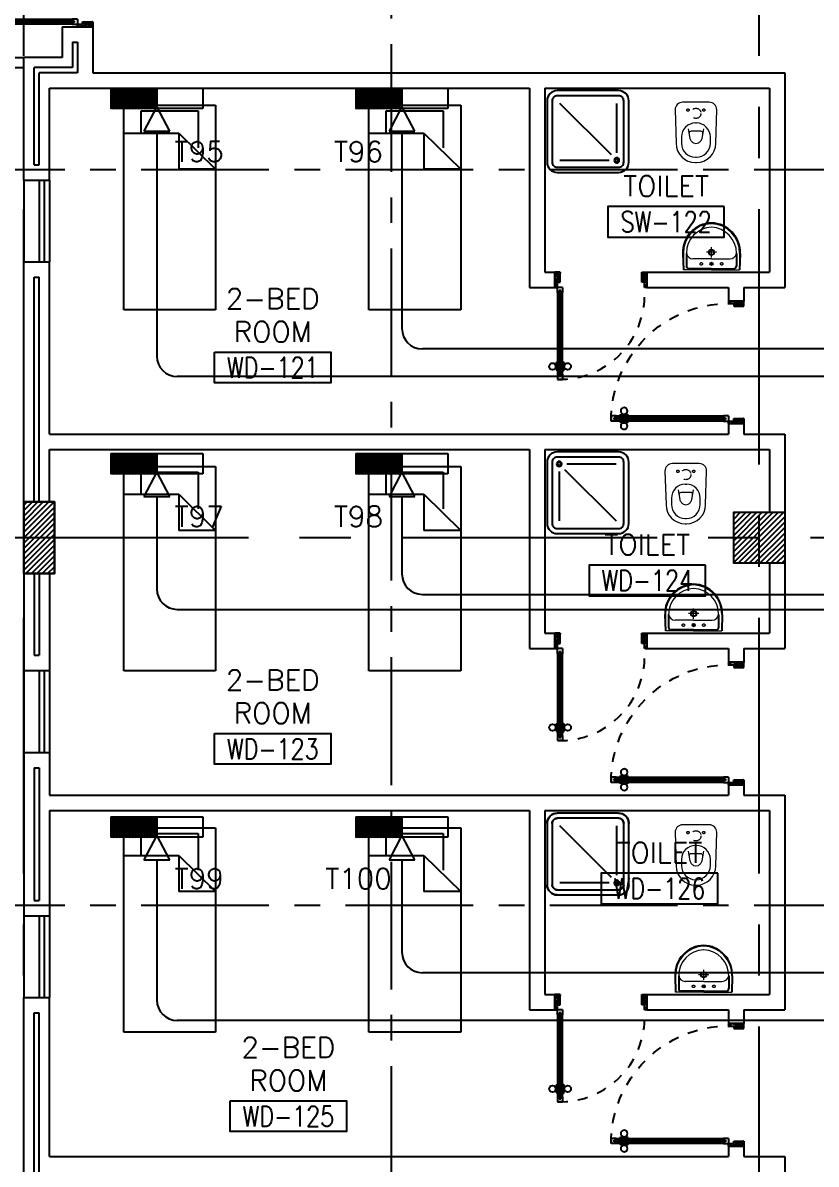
# Model space of a CAD drawing. Extents: x -0.3 to 92.6, y -1.1 to 78.4.
# Drawn here: x 49.71 to 57.48, y 44.04 to 55.21 of the extents above; entities that cross this region are included whole.
import ezdxf
from ezdxf.enums import TextEntityAlignment as Align

# ---------------------------------------------------------------- set-up
doc = ezdxf.new("R2010")
doc.units = 0
doc.header["$MEASUREMENT"] = 0
for name, pattern in [('CENTER', [2, 1.25, -0.25, 0.25, -0.25]), ('CENTERX2', [4, 2.5, -0.5, 0.5, -0.5]), ('DASHED', [0.75, 0.5, -0.25]), ('HIDDEN', [0.375, 0.25, -0.125]), ('HIDDEN2', [0.1875, 0.125, -0.0625])]:
    doc.linetypes.add(name, pattern=pattern)
doc.layers.get('0').update_dxf_attribs({"color": 11, "linetype": 'CONTINUOUS'})
for name, color, linetype in [('AXES', 11, 'CENTERX2'), ('AXES1', 11, 'CENTER'), ('COL', 11, 'CONTINUOUS'), ('DOOR', 11, 'CONTINUOUS'), ('E-TEL', 4, 'CONTINUOUS'), ('E-TEXT', 2, 'CONTINUOUS'), ('E-WIRE', 4, 'CONTINUOUS'), ('FIX', 11, 'CONTINUOUS'), ('FUR', 11, 'CONTINUOUS'), ('HAT', 11, 'CONTINUOUS'), ('INSUL', 11, 'CONTINUOUS'), ('RM-BOX', 11, 'CONTINUOUS'), ('RM-NAME', 11, 'CONTINUOUS'), ('RM-NO', 11, 'CONTINUOUS'), ('ROOF', 11, 'CONTINUOUS'), ('WALL', 11, 'CONTINUOUS'), ('WIN', 11, 'CONTINUOUS')]:
    doc.layers.add(name, color=color, linetype=linetype)
doc.styles.add('ROMANS', font='ROMANS.shx', dxfattribs={"width": 0.6})
doc.styles.get("Standard").update_dxf_attribs({"font": 'TXT.shx'})

# ---------------------------------------------------------------- blocks, each defined once
blk = doc.blocks.new('SHR1')
at = {"layer": 'FIX'}
for p, q in [((-196, 196), (-700, 700)), ((-143, 218), (-143, 700)), ((-218, 143), (-700, 143))]:
    blk.add_line(p, q, dxfattribs=at)
for points in [[(-825, 125), (-825, 725, -0.414214), (-725, 825), (-125, 825, -0.414214), (-25, 725), (-25, 125, -0.414214), (-125, 25), (-725, 25, -0.414214)], [(-775, 125), (-775, 725, -0.414214), (-725, 775), (-125, 775, -0.414214), (-75, 725), (-75, 125, -0.414214), (-125, 75), (-725, 75, -0.414214)]]:
    blk.add_lwpolyline(points, format="xyb", close=True, dxfattribs=at)
for radius in [25, 15]:
    blk.add_circle((-143, 143), radius, dxfattribs=at)
blk = doc.blocks.new('WC1')
at = {"layer": 'FIX', "lineweight": 20}
for p, q in [((-210, 204), (-538, 194)), ((-475, 141), (-538, 141)), ((-137, 0), (-137, 131)), ((-727, 5), (-727, -5)), ((-674, 5), (-674, -5)), ((-534, 24), (-540, 0)), ((-540, 0), (-534, -24)), ((-395, 76), (-490, 60)), ((-339, 5), (-339, -5)), ((-137, -131), (-137, 0)), ((-490, -60), (-395, -76)), ((-538, -141), (-475, -141)), ((-538, -194), (-210, -204)), ((-213, -204), (-210, -204))]:
    blk.add_line(p, q, dxfattribs=at)
at = {"layer": 'FIX', "linetype": 'Continuous', "lineweight": 20}
blk.add_line((-420, -47), (-420, 45), dxfattribs=at)
at = {"layer": 'FIX', "linetype": 'HIDDEN2', "lineweight": 20, "ltscale": 0.3}
blk.add_circle((-245, 0), 49.8, dxfattribs=at)
at = {"layer": 'FIX', "linetype": 'HIDDEN', "lineweight": 20, "ltscale": 0.05}
for centre in [(-213, 78), (-213, -77)]:
    blk.add_circle(centre, 11.6, dxfattribs=at)
at = {"layer": 'FIX', "lineweight": 20}
for centre, radius, start, end in [((-538, 5), 189, 90, 180), ((-538, 5), 136, 90, 180), ((-475, 5), 136, 360, 90), ((-210, 131), 73, 360, 90), ((-473, -7), 68.2, 128.9242, 152.8468), ((-464, -18), 82, 108.496, 128.9242), ((-538, -5), 189, 180, 270), ((-538, -5), 136, 180, 270), ((-473, 7), 68.2, 207.1532, 231.0758), ((-464, 18), 82, 231.0758, 251.504), ((-475, -5), 136, 270, 0), ((-210, -131), 73, 270, 0)]:
    blk.add_arc(centre, radius, start, end, dxfattribs=at)
at = {"layer": 'FIX', "linetype": 'Continuous', "lineweight": 20}
for centre, start, end in [((-443, 46), 357.6662, 91.6121), ((-442, -46), 268.3879, 2.3338)]:
    blk.add_arc(centre, 22.3, start, end, dxfattribs=at)
blk = doc.blocks.new('LAV1')
at = {"layer": 'FIX', "linetype": 'DASHED', "lineweight": 20, "ltscale": 0.05}
for p, q in [((0, 170), (0, 270)), ((0, 170), (0, 270)), ((50, 220), (-50, 220))]:
    blk.add_line(p, q, dxfattribs=at)
at = {"layer": 'FIX', "linetype": 'ByBlock', "ltscale": 0.3}
for p, q in [((-280, 210), (-275, 50)), ((-245, 210), (-245, 85)), ((245, 210), (245, 85)), ((280, 210), (275, 50)), ((0, 60), (-220, 60)), ((0, 60), (220, 60))]:
    blk.add_line(p, q, dxfattribs=at)
at = {"layer": 'FIX', "linetype": 'Continuous', "lineweight": 20}
for p, q in [((-275, 210), (-275, 50)), ((0, 155), (-181, 155)), ((0, 155), (181, 155)), ((275, 210), (275, 50)), ((0, 50), (-275, 50)), ((0, 50), (-252, 50)), ((0, 50), (275, 50)), ((0, 50), (252, 50))]:
    blk.add_line(p, q, dxfattribs=at)
at = {"layer": 'FIX', "lineweight": 20}
for p, q in [((0, 92), (0, 123)), ((16, 107), (-15, 107))]:
    blk.add_line(p, q, dxfattribs=at)
for centre, radius in [((0, 220), 29.5), ((0, 220), 22.5), ((0, 107), 15.5)]:
    blk.add_circle(centre, radius, dxfattribs=at)
at = {"layer": 'FIX', "linetype": 'HIDDEN', "lineweight": 20, "ltscale": 0.05}
for centre in [(-100, 107), (100, 107)]:
    blk.add_circle(centre, 12.4, dxfattribs=at)
at = {"layer": 'FIX', "linetype": 'ByBlock', "ltscale": 0.3}
for centre, radius, start, end in [((7, 220), 287, 91.3776, 182.0064), ((-7, 220), 287, 357.9936, 88.6224), ((-220, 85), 24.9, 179.7021, 269.9486), ((220, 85), 24.9, 270.0514, 0.2979)]:
    blk.add_arc(centre, radius, start, end, dxfattribs=at)
at = {"layer": 'FIX', "linetype": 'Continuous', "lineweight": 20}
for centre, radius, start, end in [((8, 217), 283, 91.6988, 181.351), ((8, 212), 253, 91.7328, 180.4884), ((-8, 217), 283, 358.649, 88.3012), ((-8, 212), 253, 359.5116, 88.2672), ((-179, 222), 66.9, 190.2006, 268.0786), ((179, 222), 66.9, 271.9214, 349.7994)]:
    blk.add_arc(centre, radius, start, end, dxfattribs=at)
blk = doc.blocks.new('AH20A')
at = {"layer": 'FUR'}
for p, q in [((0, 0.5), (0, -0.5)), ((1, 0.5), (0, 0.5)), ((0.1358, 0.5), (0.1358, -0.0987)), ((1, -0.5), (1, 0.5)), ((0.1358, 0.3112), (0.0277, 0.3112)), ((0.0277, 0.3112), (0.0277, -0.3087)), ((0.1358, -0.0987), (0.3125, -0.5)), ((0.1358, -0.0987), (0.3125, -0.0987)), ((0.3125, -0.5), (0.3125, -0.0987)), ((0.0277, -0.3087), (0.2076, -0.3087)), ((0, -0.5), (1, -0.5))]:
    blk.add_line(p, q, dxfattribs=at)
blk = doc.blocks.new('C11')
at = {"layer": 'HAT'}
h = blk.add_hatch(dxfattribs=at)
h.set_pattern_fill('ANSI31', color=256, scale=300, style=0)
h.set_pattern_definition([(45, (-248556.182, -75061.005), (-26.5165043, 26.5165043), [])])
h.paths.add_polyline_path([(300, 700), (0, 700), (0, 350), (300, 350)])
h.paths.add_polyline_path([(300, 350), (0, 350), (0, 0), (300, 0)])
at = {"layer": 'COL'}
blk.add_lwpolyline([(300, 700), (300, 0), (0, 0), (0, 700)], close=True, dxfattribs=at)
blk = doc.blocks.new('RM1')
at = {"layer": 'RM-BOX'}
blk.add_lwpolyline([(570, -200), (-570, -200), (-570, -500), (570, -500)], close=True, dxfattribs=at)
at = {"layer": 'RM-NAME', "style": 'ROMANS'}
for tag, p in [('ROOMNAME1', (0, 324)), ('ROOMNAME2', (0, 0))]:
    blk.add_attdef(tag, text='', height=200, dxfattribs=at).set_placement(p, align=Align.MIDDLE)
at = {"layer": 'RM-NO', "style": 'ROMANS', "width": 0.8}
blk.add_attdef('ROOMNO', text='', height=200, dxfattribs=at).set_placement((0, -350), align=Align.MIDDLE)
blk = doc.blocks.new('DOOR90')
at = {"layer": 'DOOR', "linetype": 'ByBlock'}
for p, q in [((0, 0), (-150, 0)), ((-200, -25), (-1000, -25)), ((-200, -42), (-1000, -42)), ((-200, -58), (-1000, -58)), ((-1000, -75), (-200, -75))]:
    blk.add_line(p, q, dxfattribs=at)
at = {"layer": 'DOOR', "color": 0, "linetype": 'ByBlock'}
for p, q in [((-150, 0), (-150, -25)), ((-150, 0), (0, 0)), ((0, -50), (0, 0)), ((-1050, -25), (-1050, -75)), ((-1050, -75), (-1050, -25)), ((-1000, -25), (-1050, -25)), ((-1000, -75), (-1050, -75)), ((-1020, -42), (-1020, -58)), ((-1000, -42), (-1020, -42)), ((-1000, -58), (-1020, -58)), ((-1000, -25), (-1000, -42)), ((-1000, -58), (-1000, -75)), ((-968, -25), (-968, -18)), ((-878, -18), (-968, -18)), ((-968, -75), (-968, -82)), ((-878, -82), (-968, -82)), ((-955, -18), (-955, -9)), ((-955, -9), (-890, -9)), ((-955, -18), (-890, -18)), ((-955, -82), (-955, -91)), ((-955, -82), (-890, -82)), ((-955, -91), (-890, -91)), ((-890, -18), (-890, -9)), ((-890, -82), (-890, -91)), ((-878, -25), (-878, -18)), ((-878, -75), (-878, -82)), ((-200, -42), (-200, -25)), ((-200, -25), (-150, -25)), ((-180, -42), (-200, -42)), ((-200, -75), (-200, -58)), ((-200, -58), (-180, -58)), ((-150, -75), (-200, -75)), ((-180, -58), (-180, -42)), ((-150, -75), (-150, -25)), ((-150, -25), (-100, -25)), ((-100, -25), (-100, -50)), ((-100, -50), (0, -50)), ((-150, -900), (-150, -875)), ((-150, -875), (-100, -875)), ((-100, -850), (0, -850)), ((-100, -875), (-100, -850)), ((0, -850), (0, -900)), ((0, -900), (-150, -900)), ((-150, -900), (0, -900))]:
    blk.add_line(p, q, dxfattribs=at)
at = {"layer": 'DOOR', "color": 9, "linetype": 'ByBlock'}
for p, q in [((0, -50), (-114, 0)), ((0, -50), (-40, 0)), ((0, -50), (-100, -37)), ((0, -850), (-114, -900)), ((0, -850), (-100, -863)), ((0, -850), (-40, -900))]:
    blk.add_line(p, q, dxfattribs=at)
at = {"layer": 'DOOR', "color": 0, "linetype": 'ByBlock'}
for centre in [(-923, 24), (-923, -124)]:
    blk.add_circle(centre, 32.4, dxfattribs=at)
at = {"layer": 'DOOR', "color": 9, "linetype": 'ByBlock'}
for centre, radius, start, end in [((0, -50), 74.4, 137.7764, 180), ((0, -50), 54.4, 113.2074, 180), ((0, -50), 154, 161.1053, 166.2858), ((0, -50), 134, 158.1598, 169.28), ((0, -50), 114, 154.0838, 167.3774), ((0, -50), 94.4, 148.0182, 180), ((0, -50), 34.4, 90, 180), ((0, -50), 14.4, 90, 180), ((0, -850), 154, 193.7142, 198.8947), ((0, -850), 134, 190.72, 201.8402), ((0, -850), 94.4, 180, 211.9818), ((0, -850), 74.4, 180, 222.2236), ((0, -850), 54.4, 180, 246.7926), ((0, -850), 34.4, 180, 270), ((0, -850), 14.4, 180, 270)]:
    blk.add_arc(centre, radius, start, end, dxfattribs=at)
at = {"layer": 'DOOR', "linetype": 'HIDDEN', "ltscale": 0.5}
blk.add_arc((-222, -50), 828, 178.2701, 275.003, dxfattribs=at)
blk = doc.blocks.new('DOOR100')
at = {"layer": 'DOOR', "color": 0, "linetype": 'ByBlock'}
for p, q in [((-76, 1251), (-76, 1301)), ((-76, 1301), (-26, 1301)), ((-26, 1301), (-76, 1301)), ((-59, 1251), (-76, 1251)), ((-59, 1251), (-59, 1271)), ((-43, 1271), (-59, 1271)), ((-43, 1251), (-43, 1271)), ((-26, 1251), (-43, 1251)), ((-26, 1251), (-26, 1301)), ((-92, 1206), (-92, 1141)), ((-83, 1206), (-92, 1206)), ((-83, 1141), (-92, 1141)), ((-83, 1129), (-83, 1219)), ((-76, 1219), (-83, 1219)), ((-83, 1206), (-83, 1141)), ((-76, 1129), (-83, 1129)), ((-26, 1219), (-19, 1219)), ((-26, 1129), (-19, 1129)), ((-19, 1129), (-19, 1219)), ((-19, 1206), (-19, 1141)), ((-19, 1206), (-10, 1206)), ((-19, 1141), (-10, 1141)), ((-10, 1206), (-10, 1141)), ((-1201, 0), (-1201, 150)), ((-1201, 150), (-1176, 150)), ((-1201, 150), (-1201, 0)), ((-1176, 150), (-1176, 100)), ((-76, 200), (-59, 200)), ((-76, 150), (-76, 200)), ((-76, 150), (-26, 150)), ((-59, 200), (-59, 180)), ((-59, 180), (-43, 180)), ((-43, 200), (-26, 200)), ((-43, 180), (-43, 200)), ((-26, 200), (-26, 150)), ((-1, 150), (-26, 150)), ((-26, 150), (-26, 100)), ((-1, 150), (-1, 0)), ((-1151, 0), (-1201, 0)), ((-1176, 100), (-1151, 100)), ((-1151, 100), (-1151, 0)), ((-51, 100), (-51, 0)), ((-26, 100), (-51, 100)), ((-51, 0), (-1, 0))]:
    blk.add_line(p, q, dxfattribs=at)
at = {"layer": 'DOOR', "linetype": 'ByBlock'}
for p, q in [((-76, 1251), (-76, 200)), ((-59, 200), (-59, 1251)), ((-43, 200), (-43, 1251)), ((-26, 200), (-26, 1251))]:
    blk.add_line(p, q, dxfattribs=at)
at = {"layer": 'DOOR', "color": 9, "linetype": 'ByBlock'}
for p, q in [((-1151, 0), (-1201, 114)), ((-51, 0), (-1, 114)), ((-1151, 0), (-1201, 40)), ((-1151, 0), (-1164, 100)), ((-51, 0), (-38, 100)), ((-51, 0), (-1, 40))]:
    blk.add_line(p, q, dxfattribs=at)
at = {"layer": 'DOOR', "color": 0, "linetype": 'ByBlock'}
for centre in [(-125, 1174), (22, 1174)]:
    blk.add_circle(centre, 32.4, dxfattribs=at)
at = {"layer": 'DOOR', "linetype": 'HIDDEN', "ltscale": 0.5}
blk.add_arc((-27, 152), 1149, 89.961, 180.0931, dxfattribs=at)
at = {"layer": 'DOOR', "color": 9, "linetype": 'ByBlock'}
for centre, radius, start, end in [((-1151, 0), 154, 103.7142, 108.8947), ((-1151, 0), 134, 100.72, 111.8402), ((-51, 0), 134, 68.1598, 79.28), ((-51, 0), 154, 71.1053, 76.2858), ((-1151, 0), 94.4, 90, 121.9818), ((-1151, 0), 74.4, 90, 132.2236), ((-1151, 0), 54.4, 90, 156.7926), ((-1151, 0), 34.4, 90, 180), ((-1151, 0), 14.4, 90, 180), ((-51, 0), 94.4, 58.0182, 90), ((-51, 0), 74.4, 47.7764, 90), ((-51, 0), 54.4, 23.2074, 90), ((-51, 0), 34.4, 0, 90), ((-51, 0), 14.4, 0, 90), ((-51, 0), 114, 64.0838, 77.3774)]:
    blk.add_arc(centre, radius, start, end, dxfattribs=at)
blk = doc.blocks.new('A$C1DFA4FE8')
at = {"layer": 'DOOR', "color": 0, "linetype": 'ByBlock'}
for p, q in [((0, 1631), (0, 1581)), ((0, 1581), (0, 1631)), ((50, 1631), (0, 1631)), ((50, 1581), (0, 1581)), ((30, 1614), (30, 1598)), ((50, 1614), (30, 1614)), ((50, 1598), (30, 1598)), ((50, 1631), (50, 1614)), ((50, 1598), (50, 1581)), ((750, 1614), (750, 1631)), ((750, 1631), (800, 1631)), ((770, 1614), (750, 1614)), ((750, 1581), (750, 1598)), ((750, 1598), (770, 1598)), ((800, 1581), (750, 1581)), ((770, 1598), (770, 1614)), ((950, 1656), (800, 1656)), ((800, 1656), (800, 1631)), ((800, 1581), (800, 1631)), ((800, 1631), (850, 1631)), ((850, 1631), (850, 1606)), ((850, 1606), (950, 1606)), ((950, 1606), (950, 1656)), ((0, 81), (0, 131)), ((0, 131), (0, 81)), ((50, 131), (0, 131)), ((30, 98), (30, 114)), ((50, 114), (30, 114)), ((50, 114), (50, 131)), ((83, 131), (83, 138)), ((173, 138), (83, 138)), ((95, 138), (95, 147)), ((95, 147), (160, 147)), ((95, 138), (160, 138)), ((160, 138), (160, 147)), ((173, 131), (173, 138)), ((750, 131), (750, 114)), ((800, 131), (750, 131)), ((750, 114), (770, 114)), ((770, 114), (770, 98)), ((800, 131), (800, 81)), ((50, 81), (0, 81)), ((50, 98), (30, 98)), ((50, 81), (50, 98)), ((83, 81), (83, 74)), ((173, 74), (83, 74)), ((95, 74), (95, 65)), ((95, 74), (160, 74)), ((95, 65), (160, 65)), ((160, 74), (160, 65)), ((173, 81), (173, 74)), ((750, 98), (750, 81)), ((770, 98), (750, 98)), ((750, 81), (800, 81)), ((800, 56), (800, 81)), ((800, 81), (850, 81)), ((950, 56), (800, 56)), ((850, 106), (950, 106)), ((850, 81), (850, 106)), ((950, 106), (950, 56))]:
    blk.add_line(p, q, dxfattribs=at)
at = {"layer": 'DOOR', "linetype": 'ByBlock'}
for p, q in [((750, 1631), (50, 1631)), ((750, 1614), (50, 1614)), ((750, 1598), (50, 1598)), ((50, 1581), (750, 1581)), ((50, 131), (750, 131)), ((750, 114), (50, 114)), ((750, 98), (50, 98)), ((750, 81), (50, 81))]:
    blk.add_line(p, q, dxfattribs=at)
at = {"layer": 'DOOR', "color": 9, "linetype": 'ByBlock'}
for p, q in [((950, 1606), (837, 1656)), ((950, 1606), (850, 1619)), ((950, 1606), (910, 1656)), ((950, 106), (837, 56)), ((950, 106), (850, 93)), ((950, 106), (910, 56))]:
    blk.add_line(p, q, dxfattribs=at)
at = {"layer": 'DOOR', "color": 0, "linetype": 'ByBlock'}
for centre in [(128, 179), (128, 32)]:
    blk.add_circle(centre, 32.4, dxfattribs=at)
at = {"layer": 'DOOR', "linetype": 'HIDDEN', "ltscale": 0.5}
for centre, start, end in [((752, 1606), 178.0938, 273.7249), ((752, 106), 86.2751, 181.9062)]:
    blk.add_arc(centre, 752, start, end, dxfattribs=at)
at = {"layer": 'DOOR', "color": 9, "linetype": 'ByBlock'}
for centre, radius, start, end in [((950, 1606), 154, 161.1053, 166.2858), ((950, 1606), 134, 158.1598, 169.28), ((950, 1606), 114, 154.0838, 167.3774), ((950, 1606), 94.4, 148.0182, 180), ((950, 1606), 74.4, 137.7764, 180), ((950, 1606), 54.4, 113.2074, 180), ((950, 1606), 34.4, 90, 180), ((950, 1606), 14.4, 90, 180), ((950, 106), 154, 193.7142, 198.8947), ((950, 106), 134, 190.72, 201.8402), ((950, 106), 114, 192.6226, 205.9162), ((950, 106), 94.4, 180, 211.9818), ((950, 106), 74.4, 180, 222.2236), ((950, 106), 54.4, 180, 246.7926), ((950, 106), 34.4, 180, 270), ((950, 106), 14.4, 180, 270)]:
    blk.add_arc(centre, radius, start, end, dxfattribs=at)
blk = doc.blocks.new('*X98')
at = {"color": 0}
for p, q in [((227929, 162698), (228420, 163190)), ((227929, 162751), (228367, 163190)), ((227929, 162804), (228314, 163190)), ((227929, 162857), (228261, 163190)), ((227929, 162910), (228208, 163190)), ((227929, 162963), (228155, 163190)), ((227929, 163016), (228102, 163190)), ((227929, 163069), (228049, 163190)), ((227929, 163122), (227996, 163190)), ((227929, 163175), (227943, 163190)), ((227973, 162690), (228429, 163145)), ((228026, 162690), (228429, 163092)), ((228079, 162690), (228429, 163039)), ((228132, 162690), (228429, 162986)), ((228185, 162690), (228429, 162933)), ((228239, 162690), (228429, 162880)), ((228292, 162690), (228429, 162827)), ((228345, 162690), (228429, 162774)), ((228398, 162690), (228429, 162721))]:
    blk.add_line(p, q, dxfattribs=at)
blk = doc.blocks.new('COL50')
at = {"layer": 'COL'}
blk.add_lwpolyline([(-250, 250), (-250, -250), (250, -250), (250, 250)], close=True, dxfattribs=at)

msp = doc.modelspace()

# ---------------------------------------------------------------- linework, layer by layer
at = {"layer": 'AXES'}
for p, q in [((56.9217, -1.1143), (56.9217, 77.6984)), ((49.7217, -1.1143), (49.7217, 77.3484)), ((91.9217, 50.17), (23.8817, 50.17))]:
    msp.add_line(p, q, dxfattribs=at)
at = {"layer": 'AXES1'}
for p, q in [((53.3217, 5.75), (53.3217, 64.57)), ((82.1217, 53.77), (23.8817, 53.77)), ((82.1217, 46.57), (23.8817, 46.57))]:
    msp.add_line(p, q, dxfattribs=at)
at = {"layer": 'E-TEL', "color": 4}
for p, q in [((50.5725, 54.57), (51.4725, 54.57)), ((50.5725, 54.57), (50.5725, 54.3706)), ((50.5725, 54.566), (50.9914, 54.3706)), ((50.5725, 54.5522), (50.9619, 54.3706)), ((50.5725, 54.5384), (50.9323, 54.3706)), ((50.5725, 54.5246), (50.9027, 54.3706)), ((50.5725, 54.5108), (50.8731, 54.3706)), ((50.5935, 54.57), (51.021, 54.3706)), ((50.6231, 54.57), (51.0236, 54.3832)), ((50.6526, 54.57), (51.0236, 54.397)), ((50.6822, 54.57), (51.0236, 54.4108)), ((50.7118, 54.57), (51.0236, 54.4246)), ((50.7414, 54.57), (51.0236, 54.4384)), ((50.771, 54.57), (51.0236, 54.4522)), ((50.8005, 54.57), (51.0236, 54.466)), ((50.8301, 54.57), (51.0236, 54.4798)), ((50.8597, 54.57), (51.0236, 54.4936)), ((50.8893, 54.57), (51.0236, 54.5074)), ((50.9188, 54.57), (51.0236, 54.5212)), ((50.9484, 54.57), (51.0236, 54.5349)), ((50.978, 54.57), (51.0236, 54.5487)), ((51.0076, 54.57), (51.0236, 54.5625)), ((51.0236, 54.57), (51.0236, 54.3706)), ((51.4725, 54.57), (51.4725, 54.3706)), ((52.9725, 54.57), (53.8725, 54.57)), ((52.9725, 54.57), (52.9725, 54.3706)), ((52.9725, 54.566), (53.3914, 54.3706)), ((52.9725, 54.5522), (53.3619, 54.3706)), ((52.9725, 54.5384), (53.3323, 54.3706)), ((52.9725, 54.5246), (53.3027, 54.3706)), ((52.9725, 54.5108), (53.2731, 54.3706)), ((52.9935, 54.57), (53.421, 54.3706)), ((53.0231, 54.57), (53.4236, 54.3832)), ((53.0526, 54.57), (53.4236, 54.397)), ((53.0822, 54.57), (53.4236, 54.4108)), ((53.1118, 54.57), (53.4236, 54.4246)), ((53.1414, 54.57), (53.4236, 54.4384)), ((53.171, 54.57), (53.4236, 54.4522)), ((53.2005, 54.57), (53.4236, 54.466)), ((53.2301, 54.57), (53.4236, 54.4798)), ((53.2597, 54.57), (53.4236, 54.4936)), ((53.2893, 54.57), (53.4236, 54.5074)), ((53.3188, 54.57), (53.4236, 54.5212)), ((53.3484, 54.57), (53.4236, 54.5349)), ((53.378, 54.57), (53.4236, 54.5487)), ((53.4076, 54.57), (53.4236, 54.5625)), ((53.4236, 54.57), (53.4236, 54.3706)), ((53.8725, 54.57), (53.8725, 54.3706)), ((50.5725, 54.4971), (50.8435, 54.3706)), ((50.5725, 54.4833), (50.814, 54.3706)), ((50.5725, 54.4695), (50.7844, 54.3706)), ((50.5725, 54.4557), (50.7548, 54.3706)), ((50.5725, 54.4419), (50.7252, 54.3706)), ((50.5725, 54.4281), (50.6957, 54.3706)), ((50.5725, 54.4143), (50.6661, 54.3706)), ((50.5725, 54.4005), (50.6365, 54.3706)), ((52.9725, 54.4971), (53.2435, 54.3706)), ((52.9725, 54.4833), (53.214, 54.3706)), ((52.9725, 54.4695), (53.1844, 54.3706)), ((52.9725, 54.4557), (53.1548, 54.3706)), ((52.9725, 54.4419), (53.1252, 54.3706)), ((52.9725, 54.4281), (53.0957, 54.3706)), ((52.9725, 54.4143), (53.0661, 54.3706)), ((52.9725, 54.4005), (53.0365, 54.3706)), ((50.5725, 54.3867), (50.6069, 54.3706)), ((50.5725, 54.3729), (50.5773, 54.3706)), ((51.4725, 54.3706), (50.5725, 54.3706)), ((51.0236, 54.3906), (50.8973, 54.1485)), ((51.1499, 54.1485), (51.0236, 54.3906)), ((52.9725, 54.3867), (53.0069, 54.3706)), ((52.9725, 54.3729), (52.9773, 54.3706)), ((53.8725, 54.3706), (52.9725, 54.3706)), ((53.4236, 54.3906), (53.2973, 54.1485)), ((53.5499, 54.1485), (53.4236, 54.3906)), ((50.8973, 54.1485), (51.1499, 54.1485)), ((53.2973, 54.1485), (53.5499, 54.1485)), ((50.5725, 50.995), (51.4725, 50.995)), ((50.5725, 50.995), (50.5725, 50.7956)), ((50.5725, 50.991), (50.9914, 50.7956)), ((50.5725, 50.9772), (50.9619, 50.7956)), ((50.5725, 50.9634), (50.9323, 50.7956)), ((50.5725, 50.9496), (50.9027, 50.7956)), ((50.5725, 50.9358), (50.8731, 50.7956)), ((50.5935, 50.995), (51.021, 50.7956)), ((50.6231, 50.995), (51.0236, 50.8082)), ((50.6526, 50.995), (51.0236, 50.822)), ((50.6822, 50.995), (51.0236, 50.8358)), ((50.7118, 50.995), (51.0236, 50.8496)), ((50.7414, 50.995), (51.0236, 50.8634)), ((50.771, 50.995), (51.0236, 50.8772)), ((50.8005, 50.995), (51.0236, 50.891)), ((50.8301, 50.995), (51.0236, 50.9048)), ((50.8597, 50.995), (51.0236, 50.9186)), ((50.8893, 50.995), (51.0236, 50.9324)), ((50.9188, 50.995), (51.0236, 50.9462)), ((50.9484, 50.995), (51.0236, 50.9599)), ((50.978, 50.995), (51.0236, 50.9737)), ((51.0076, 50.995), (51.0236, 50.9875)), ((51.0236, 50.995), (51.0236, 50.7956)), ((51.4725, 50.995), (51.4725, 50.7956)), ((52.9725, 50.995), (53.8725, 50.995)), ((52.9725, 50.995), (52.9725, 50.7956)), ((52.9725, 50.991), (53.3914, 50.7956)), ((52.9725, 50.9772), (53.3619, 50.7956)), ((52.9725, 50.9634), (53.3323, 50.7956)), ((52.9725, 50.9496), (53.3027, 50.7956)), ((52.9725, 50.9358), (53.2731, 50.7956)), ((52.9935, 50.995), (53.421, 50.7956)), ((53.0231, 50.995), (53.4236, 50.8082)), ((53.0526, 50.995), (53.4236, 50.822)), ((53.0822, 50.995), (53.4236, 50.8358)), ((53.1118, 50.995), (53.4236, 50.8496)), ((53.1414, 50.995), (53.4236, 50.8634)), ((53.171, 50.995), (53.4236, 50.8772)), ((53.2005, 50.995), (53.4236, 50.891)), ((53.2301, 50.995), (53.4236, 50.9048)), ((53.2597, 50.995), (53.4236, 50.9186)), ((53.2893, 50.995), (53.4236, 50.9324)), ((53.3188, 50.995), (53.4236, 50.9462)), ((53.3484, 50.995), (53.4236, 50.9599)), ((53.378, 50.995), (53.4236, 50.9737)), ((53.4076, 50.995), (53.4236, 50.9875)), ((53.4236, 50.995), (53.4236, 50.7956)), ((53.8725, 50.995), (53.8725, 50.7956)), ((50.5725, 50.9221), (50.8435, 50.7956)), ((50.5725, 50.9083), (50.814, 50.7956)), ((50.5725, 50.8945), (50.7844, 50.7956)), ((50.5725, 50.8807), (50.7548, 50.7956)), ((50.5725, 50.8669), (50.7252, 50.7956)), ((50.5725, 50.8531), (50.6957, 50.7956)), ((50.5725, 50.8393), (50.6661, 50.7956)), ((50.5725, 50.8255), (50.6365, 50.7956)), ((52.9725, 50.9221), (53.2435, 50.7956)), ((52.9725, 50.9083), (53.214, 50.7956)), ((52.9725, 50.8945), (53.1844, 50.7956)), ((52.9725, 50.8807), (53.1548, 50.7956)), ((52.9725, 50.8669), (53.1252, 50.7956)), ((52.9725, 50.8531), (53.0957, 50.7956)), ((52.9725, 50.8393), (53.0661, 50.7956)), ((52.9725, 50.8255), (53.0365, 50.7956)), ((50.5725, 50.8117), (50.6069, 50.7956)), ((50.5725, 50.7979), (50.5773, 50.7956)), ((51.4725, 50.7956), (50.5725, 50.7956)), ((51.0236, 50.8156), (50.8973, 50.5735)), ((51.1499, 50.5735), (51.0236, 50.8156)), ((52.9725, 50.8117), (53.0069, 50.7956)), ((52.9725, 50.7979), (52.9773, 50.7956)), ((53.8725, 50.7956), (52.9725, 50.7956)), ((53.4236, 50.8156), (53.2973, 50.5735)), ((53.5499, 50.5735), (53.4236, 50.8156)), ((50.8973, 50.5735), (51.1499, 50.5735)), ((53.2973, 50.5735), (53.5499, 50.5735)), ((50.5725, 47.44), (51.4725, 47.44)), ((50.5725, 47.44), (50.5725, 47.2406)), ((50.5725, 47.436), (50.9914, 47.2406)), ((50.5725, 47.4222), (50.9619, 47.2406)), ((50.5725, 47.4084), (50.9323, 47.2406)), ((50.5725, 47.3946), (50.9027, 47.2406)), ((50.5725, 47.3808), (50.8731, 47.2406)), ((50.5725, 47.3671), (50.8435, 47.2406)), ((50.5935, 47.44), (51.021, 47.2406)), ((50.6231, 47.44), (51.0236, 47.2532)), ((50.6526, 47.44), (51.0236, 47.267)), ((50.6822, 47.44), (51.0236, 47.2808)), ((50.7118, 47.44), (51.0236, 47.2946)), ((50.7414, 47.44), (51.0236, 47.3084)), ((50.771, 47.44), (51.0236, 47.3222)), ((50.8005, 47.44), (51.0236, 47.336)), ((50.8301, 47.44), (51.0236, 47.3498)), ((50.8597, 47.44), (51.0236, 47.3636)), ((50.8893, 47.44), (51.0236, 47.3774)), ((50.9188, 47.44), (51.0236, 47.3912)), ((50.9484, 47.44), (51.0236, 47.4049)), ((50.978, 47.44), (51.0236, 47.4187)), ((51.0076, 47.44), (51.0236, 47.4325)), ((51.0236, 47.44), (51.0236, 47.2406)), ((51.4725, 47.44), (51.4725, 47.2406)), ((52.9725, 47.44), (53.8725, 47.44)), ((52.9725, 47.44), (52.9725, 47.2406)), ((52.9725, 47.436), (53.3914, 47.2406)), ((52.9725, 47.4222), (53.3619, 47.2406)), ((52.9725, 47.4084), (53.3323, 47.2406)), ((52.9725, 47.3946), (53.3027, 47.2406)), ((52.9725, 47.3808), (53.2731, 47.2406)), ((52.9725, 47.3671), (53.2435, 47.2406)), ((52.9935, 47.44), (53.421, 47.2406)), ((53.0231, 47.44), (53.4236, 47.2532)), ((53.0526, 47.44), (53.4236, 47.267)), ((53.0822, 47.44), (53.4236, 47.2808)), ((53.1118, 47.44), (53.4236, 47.2946)), ((53.1414, 47.44), (53.4236, 47.3084)), ((53.171, 47.44), (53.4236, 47.3222)), ((53.2005, 47.44), (53.4236, 47.336)), ((53.2301, 47.44), (53.4236, 47.3498)), ((53.2597, 47.44), (53.4236, 47.3636)), ((53.2893, 47.44), (53.4236, 47.3774)), ((53.3188, 47.44), (53.4236, 47.3912)), ((53.3484, 47.44), (53.4236, 47.4049)), ((53.378, 47.44), (53.4236, 47.4187)), ((53.4076, 47.44), (53.4236, 47.4325)), ((53.4236, 47.44), (53.4236, 47.2406)), ((53.8725, 47.44), (53.8725, 47.2406)), ((50.5725, 47.3533), (50.814, 47.2406)), ((50.5725, 47.3395), (50.7844, 47.2406)), ((50.5725, 47.3257), (50.7548, 47.2406)), ((50.5725, 47.3119), (50.7252, 47.2406)), ((50.5725, 47.2981), (50.6957, 47.2406)), ((50.5725, 47.2843), (50.6661, 47.2406)), ((50.5725, 47.2705), (50.6365, 47.2406)), ((50.5725, 47.2567), (50.6069, 47.2406)), ((51.0236, 47.2606), (50.8973, 47.0185)), ((51.1499, 47.0185), (51.0236, 47.2606)), ((52.9725, 47.3533), (53.214, 47.2406)), ((52.9725, 47.3395), (53.1844, 47.2406)), ((52.9725, 47.3257), (53.1548, 47.2406)), ((52.9725, 47.3119), (53.1252, 47.2406)), ((52.9725, 47.2981), (53.0957, 47.2406)), ((52.9725, 47.2843), (53.0661, 47.2406)), ((52.9725, 47.2705), (53.0365, 47.2406)), ((52.9725, 47.2567), (53.0069, 47.2406)), ((53.4236, 47.2606), (53.2973, 47.0185)), ((53.5499, 47.0185), (53.4236, 47.2606)), ((50.5725, 47.2429), (50.5773, 47.2406)), ((51.4725, 47.2406), (50.5725, 47.2406)), ((52.9725, 47.2429), (52.9773, 47.2406)), ((53.8725, 47.2406), (52.9725, 47.2406)), ((50.8973, 47.0185), (51.1499, 47.0185)), ((53.2973, 47.0185), (53.5499, 47.0185))]:
    msp.add_line(p, q, dxfattribs=at)
at = {"layer": 'E-WIRE', "color": 4, "linetype": 'ByBlock'}
for p, q in [((51.0236, 54.1485), (51.0236, 51.9478)), ((53.4236, 54.1485), (53.4236, 52.2174)), ((60.5927, 52.0174), (53.6236, 52.0174)), ((60.1522, 51.7478), (51.2236, 51.7478)), ((51.0236, 50.5735), (51.0236, 49.6688)), ((53.4236, 50.5735), (53.4236, 49.8161)), ((51.0236, 47.0185), (51.0236, 45.6467)), ((53.4236, 47.0185), (53.4236, 46.1138))]:
    msp.add_line(p, q, dxfattribs=at)
at = {"layer": 'E-WIRE', "color": 4}
for p, q in [((53.6236, 49.6161), (59.1029, 49.6161)), ((51.2236, 49.4688), (58.6501, 49.4688)), ((60.1894, 45.9138), (53.6236, 45.9138)), ((60.1791, 45.4467), (51.2236, 45.4467))]:
    msp.add_line(p, q, dxfattribs=at)
at = {"layer": 'E-WIRE', "color": 4, "linetype": 'ByBlock'}
for centre in [(53.6236, 52.2174), (51.2236, 51.9478), (51.2236, 49.6688)]:
    msp.add_arc(centre, 0.2, 180, 270, dxfattribs=at)
at = {"layer": 'E-WIRE', "color": 4}
for centre in [(53.6236, 49.8161), (53.6236, 46.1138), (51.2236, 45.6467)]:
    msp.add_arc(centre, 0.2, 180, 270, dxfattribs=at)
at = {"layer": 'FIX'}
for p, q in [((55.5447, 47.475), (54.9447, 47.475)), ((54.8447, 47.375), (54.8447, 46.775)), ((54.8947, 47.375), (54.8947, 46.775)), ((55.5447, 47.425), (54.9447, 47.425)), ((55.5947, 46.775), (55.5947, 47.375)), ((55.6447, 46.775), (55.6447, 47.375)), ((55.527, 46.8677), (55.527, 47.35)), ((54.9447, 46.725), (55.5447, 46.725)), ((55.452, 46.7927), (54.9697, 46.7927)), ((54.9447, 46.675), (55.5447, 46.675))]:
    msp.add_line(p, q, dxfattribs=at)
at = {"layer": 'FIX', "color": 32, "linetype": 'DASHED', "lineweight": 20, "ltscale": 0.05}
msp.add_line((56.4272, 45.893), (56.3272, 45.893), dxfattribs=at)
at = {"layer": 'FIX', "extrusion": (0, 0, -1)}
for centre, major_axis, start_param, end_param in [((54.9447, 47.375), (-0.0707, 0.0707), 5.4977871, 7.0685835), ((55.5447, 47.375), (-0.0707, 0.0707), 0.7853982, 2.3561945), ((54.9447, 47.375), (-0.0354, 0.0354), 5.4977871, 7.0685835), ((55.5447, 47.375), (-0.0354, 0.0354), 0.7853982, 2.3561945), ((55.527, 46.7927), (-0.0177, 0.0177), 3.9269908, 10.2101761), ((55.527, 46.7927), (-0.0106, 0.0106), 3.9269908, 10.2101761), ((54.9447, 46.775), (-0.0707, 0.0707), 3.9269908, 5.4977871), ((54.9447, 46.775), (0.0354, 0.0354), 2.3561945, 3.9269908), ((55.5447, 46.775), (0.0707, 0.0707), 0.7853982, 2.3561945), ((55.5447, 46.775), (0.0354, 0.0354), 0.7853982, 2.3561945)]:
    msp.add_ellipse(centre, major_axis=major_axis, ratio=1, start_param=start_param, end_param=end_param, dxfattribs=at)
at = {"layer": 'INSUL'}
for p, q in [((50.1967, 55.02), (50.1967, 54.77)), ((50.1967, 55.02), (50.2467, 55.02)), ((50.2467, 55.02), (50.2467, 54.72)), ((50.1967, 54.77), (49.8217, 54.77)), ((49.8217, 53.82), (49.8217, 54.77)), ((50.2467, 54.72), (49.8717, 54.72)), ((49.8717, 53.82), (49.8717, 54.72)), ((49.8217, 53.82), (49.8717, 53.82)), ((49.8217, 52.72), (49.8717, 52.72)), ((49.8217, 50.52), (49.8217, 52.72)), ((49.8717, 50.52), (49.8717, 52.72)), ((49.8217, 49.82), (49.8217, 49.02)), ((49.8717, 49.82), (49.8717, 49.02)), ((49.8217, 49.02), (49.8717, 49.02)), ((49.8217, 47.92), (49.8717, 47.92)), ((49.8217, 47.92), (49.8217, 46.62)), ((49.8717, 47.92), (49.8717, 46.62)), ((49.8217, 46.62), (49.8717, 46.62)), ((49.8217, 45.52), (49.8717, 45.52)), ((49.8217, 43.22), (49.8217, 45.52)), ((49.8217, 45.52), (49.8717, 45.52)), ((49.8717, 43.22), (49.8717, 45.52))]:
    msp.add_line(p, q, dxfattribs=at)
at = {"layer": 'ROOF'}
for p, q in [((40.1017, 54.87), (49.7217, 54.87)), ((40.1017, 54.77), (49.7217, 54.77))]:
    msp.add_line(p, q, dxfattribs=at)
at = {"layer": 'WALL'}
for p, q in [((50.0967, 55.17), (50.0967, 54.87)), ((50.0967, 55.17), (50.3967, 55.17)), ((50.3967, 55.17), (50.3967, 54.72)), ((50.0967, 54.87), (49.7217, 54.87)), ((49.7217, 53.67), (49.7217, 54.87)), ((50.3967, 54.72), (57.1717, 54.72)), ((49.9717, 53.67), (49.9717, 54.57)), ((49.9717, 54.57), (54.6717, 54.57)), ((54.8217, 54.57), (57.0217, 54.57)), ((49.7217, 53.67), (49.9717, 53.67)), ((49.7217, 52.87), (49.9717, 52.87)), ((49.7217, 50.52), (49.7217, 52.87)), ((49.9717, 51.185), (49.9717, 52.87)), ((54.8217, 52.77), (54.9217, 52.77)), ((55.8217, 52.77), (57.0217, 52.77)), ((54.6717, 52.62), (54.9217, 52.62)), ((55.8217, 52.62), (56.6217, 52.62)), ((56.7717, 52.62), (57.1717, 52.62)), ((49.9717, 51.185), (56.6217, 51.185)), ((56.7717, 51.185), (57.1717, 51.185)), ((49.9717, 50.52), (49.9717, 51.035)), ((49.9717, 51.035), (54.6717, 51.035)), ((54.8217, 51.035), (57.0217, 51.035)), ((49.7217, 49.82), (49.7217, 48.87)), ((49.9717, 49.82), (49.9717, 48.87)), ((54.8217, 49.235), (54.9217, 49.235)), ((55.8217, 49.235), (57.0217, 49.235)), ((54.6717, 49.085), (54.9217, 49.085)), ((55.8217, 49.085), (56.6217, 49.085)), ((56.7717, 49.085), (57.1717, 49.085)), ((49.7217, 48.87), (49.9717, 48.87)), ((49.7217, 48.07), (49.9717, 48.07)), ((49.7217, 48.07), (49.7217, 46.47)), ((49.9717, 48.07), (49.9717, 47.65)), ((49.9717, 47.65), (56.6217, 47.65)), ((56.7717, 47.65), (57.1717, 47.65)), ((49.9717, 47.5), (49.9717, 46.47)), ((49.9717, 47.5), (54.6717, 47.5)), ((54.8217, 47.5), (57.0217, 47.5)), ((49.7217, 46.47), (49.9717, 46.47)), ((54.8217, 45.7), (54.9217, 45.7)), ((55.8217, 45.7), (57.0217, 45.7)), ((49.7217, 45.67), (49.9717, 45.67)), ((49.7217, 43.22), (49.7217, 45.67)), ((49.7217, 43.22), (49.7217, 45.67)), ((49.7217, 45.67), (49.9717, 45.67)), ((49.9717, 44.115), (49.9717, 45.67)), ((49.9717, 44.115), (49.9717, 45.67)), ((54.6717, 45.55), (54.9217, 45.55)), ((55.8217, 45.55), (56.6217, 45.55)), ((56.7717, 45.55), (57.1717, 45.55)), ((49.9717, 44.115), (56.6217, 44.115)), ((56.7717, 44.115), (57.1717, 44.115))]:
    msp.add_line(p, q, dxfattribs=at)
at = {"layer": 'WALL', "linetype": 'ByBlock'}
for p, q in [((57.1717, 54.72), (57.1717, 52.62)), ((54.6717, 54.57), (54.6717, 52.62)), ((54.8217, 54.57), (54.8217, 52.77)), ((57.0217, 54.57), (57.0217, 52.77)), ((54.9217, 52.77), (54.9217, 52.62)), ((55.8217, 52.77), (55.8217, 52.62)), ((56.6217, 52.62), (56.6217, 52.4855)), ((56.7717, 52.62), (56.7717, 52.4855)), ((56.7717, 52.4855), (56.6217, 52.4855)), ((56.7717, 51.2855), (56.6217, 51.2855)), ((56.6217, 51.2855), (56.6217, 51.185)), ((56.7717, 51.2855), (56.7717, 51.185)), ((57.1717, 51.185), (57.1717, 49.085)), ((54.6717, 51.035), (54.6717, 49.085)), ((54.8217, 51.035), (54.8217, 49.235)), ((57.0217, 51.035), (57.0217, 50.42)), ((57.0217, 49.92), (57.0217, 49.235)), ((54.9217, 49.235), (54.9217, 49.085)), ((55.8217, 49.235), (55.8217, 49.085)), ((56.6217, 49.085), (56.6217, 48.9505)), ((56.7717, 49.085), (56.7717, 48.9505)), ((56.7717, 48.9505), (56.6217, 48.9505)), ((56.6217, 47.7505), (56.6217, 47.65)), ((56.7717, 47.7505), (56.6217, 47.7505)), ((56.7717, 47.7505), (56.7717, 47.65)), ((57.1717, 47.65), (57.1717, 45.55)), ((54.6717, 47.5), (54.6717, 45.55)), ((54.8217, 47.5), (54.8217, 45.7)), ((57.0217, 47.5), (57.0217, 45.7)), ((54.9217, 45.7), (54.9217, 45.55)), ((56.6217, 45.55), (56.6217, 45.4155)), ((56.7717, 45.55), (56.7717, 45.4155)), ((56.7717, 45.4155), (56.6217, 45.4155)), ((56.6217, 44.2155), (56.6217, 44.115)), ((56.7717, 44.2155), (56.6217, 44.2155)), ((56.7717, 44.2155), (56.7717, 44.115)), ((57.1717, 44.115), (57.1717, 43.22))]:
    msp.add_line(p, q, dxfattribs=at)
at = {"layer": 'WALL', "color": 250, "linetype": 'ByBlock', "ltscale": 0.3}
msp.add_line((55.6772, 46.8151), (55.6792, 46.8131), dxfattribs=at)
at = {"layer": 'WALL', "linetype": 'ByBlock', "ltscale": 0.3}
for points in [[(49.7217, 49.82), (50.0217, 49.82), (50.0217, 50.52), (49.7217, 50.52)], [(56.6717, 50.42), (57.1717, 50.42), (57.1717, 49.92), (56.6717, 49.92)]]:
    msp.add_lwpolyline(points, close=True, dxfattribs=at)
at = {"layer": 'WIN'}
for p, q in [((49.7217, 53.67), (49.7217, 52.87)), ((49.8717, 53.67), (49.8717, 52.87)), ((49.9217, 53.67), (49.9217, 52.87)), ((49.9717, 53.67), (49.9717, 52.87)), ((49.7217, 48.87), (49.7217, 48.07)), ((49.8717, 48.87), (49.8717, 48.07)), ((49.9217, 48.87), (49.9217, 48.07)), ((49.9717, 48.87), (49.9717, 48.07)), ((49.7217, 46.47), (49.7217, 45.67)), ((49.8717, 46.47), (49.8717, 45.67)), ((49.9217, 46.47), (49.9217, 45.67)), ((49.9717, 46.47), (49.9717, 45.67))]:
    msp.add_line(p, q, dxfattribs=at)

# ---------------------------------------------------------------- block references
at = {"layer": 'COL', "linetype": 'ByBlock', "xscale": 0.001, "yscale": 0.001, "zscale": 0.001}
msp.add_blockref('C11', (49.7217, 49.82), dxfattribs=at)
at = {"layer": 'COL', "xscale": -0.001, "yscale": 0.001, "zscale": 0.001}
msp.add_blockref('COL50', (56.9217, 50.17), dxfattribs=at)
at = {"layer": 'DOOR', "color": 0, "linetype": 'ByBlock', "yscale": 0.001, "zscale": 0.001}
for name, p, xscale, rotation in [('A$C1DFA4FE8', (49.446, 56.8259), -0.001, 180), ('DOOR90', (54.9217, 52.77), 0.001, 90), ('DOOR100', (56.7717, 51.2855), -0.001, 90), ('DOOR90', (54.9217, 49.235), 0.001, 90), ('DOOR100', (56.7717, 47.7505), -0.001, 90), ('DOOR90', (54.9217, 45.7), 0.001, 90), ('DOOR100', (56.7717, 44.2155), -0.001, 90)]:
    msp.add_blockref(name, p, dxfattribs=dict(at, xscale=xscale, rotation=rotation))
at = {"layer": 'FIX'}
for name, p, xscale, yscale, zscale, rotation in [('SHR1', (55.6697, 53.72), -0.000999999996565748, 0.000999999996565748, 0.001, 90), ('AH20A', (51.1497, 54.4018), -2, 0.9, 2, 90), ('AH20A', (53.5485, 54.4018), -2, 0.9, 2, 90), ('WC1', (56.3017, 54.568), 0.000999999996565748, 0.000999999996565748, 0.001, 90), ('SHR1', (54.8197, 51.035), -0.000999999996565748, 0.000999999996565748, 0.001, 270), ('AH20A', (51.1497, 50.8668), -2, 0.9, 2, 90), ('AH20A', (53.5485, 50.8668), -2, 0.9, 2, 90), ('WC1', (56.2027, 51.033), 0.000999999996565748, 0.000999999996565748, 0.001, 90), ('SHR1', (55.6697, 46.65), -0.000999999996565748, 0.000999999996565748, 0.001, 90), ('WC1', (56.3017, 47.498), 0.000999999996565748, 0.000999999996565748, 0.001, 90), ('AH20A', (51.1497, 47.3318), -2, 0.9, 2, 90), ('AH20A', (53.5485, 47.3318), -2, 0.9, 2, 90)]:
    msp.add_blockref(name, p, dxfattribs=dict(at, xscale=xscale, yscale=yscale, zscale=zscale, rotation=rotation))
at = {"layer": 'FIX', "xscale": 0.001000000003841706, "yscale": 0.000999999996565748, "zscale": 0.001}
for p in [(56.4537, 52.743), (56.2787, 49.208), (56.3777, 45.673)]:
    msp.add_blockref('LAV1', p, dxfattribs=at)
at = {"layer": 'HAT', "xscale": 0.001, "yscale": 0.001, "zscale": 0.001}
msp.add_blockref('*X98', (-171.2569, -112.7697), dxfattribs=at)
at = {"layer": 'RM-NAME', "xscale": 0.001, "yscale": 0.001, "zscale": 0.001}
for p, values in [((56.0094, 53.6109), {'ROOMNO': 'SW-122', 'ROOMNAME2': 'TOILET'}), ((55.8251, 50.1017), {'ROOMNO': 'WD-124', 'ROOMNAME2': 'TOILET'}), ((55.9445, 47.0873), {'ROOMNO': 'WD-126', 'ROOMNAME2': 'TOILET'})]:
    msp.add_blockref('RM1', p, dxfattribs=at).add_auto_attribs(values)
at = {"layer": 'RM-NAME'}
ref = msp.add_blockref('RM1', (52.1581, 52.1856), dxfattribs=dict(at, xscale=-0.001, yscale=0.001, zscale=0.001))
ref.add_attrib('ROOMNO', 'WD-121', dxfattribs={"layer": 'RM-NO', "height": 0.2, "style": 'ROMANS', "width": 0.8}).set_placement((52.1581, 51.8356), align=Align.MIDDLE)
ref.add_attrib('ROOMNAME2', 'ROOM', dxfattribs={"height": 0.2, "style": 'ROMANS'}).set_placement((52.1581, 52.1856), align=Align.MIDDLE)
ref.add_attrib('ROOMNAME1', '2-BED', dxfattribs={"height": 0.2, "style": 'ROMANS'}).set_placement((52.1581, 52.5094), align=Align.MIDDLE)
ref = msp.add_blockref('RM1', (52.1581, 48.4538), dxfattribs=dict(at, xscale=-0.001, yscale=0.001, zscale=0.001))
ref.add_attrib('ROOMNO', 'WD-123', dxfattribs={"layer": 'RM-NO', "height": 0.2, "style": 'ROMANS', "width": 0.8}).set_placement((52.1581, 48.1038), align=Align.MIDDLE)
ref.add_attrib('ROOMNAME2', 'ROOM', dxfattribs={"height": 0.2, "style": 'ROMANS'}).set_placement((52.1581, 48.4538), align=Align.MIDDLE)
ref.add_attrib('ROOMNAME1', '2-BED', dxfattribs={"height": 0.2, "style": 'ROMANS'}).set_placement((52.1581, 48.7776), align=Align.MIDDLE)
ref = msp.add_blockref('RM1', (52.3109, 44.8585), dxfattribs=dict(at, xscale=-0.001, yscale=0.001, zscale=0.001))
ref.add_attrib('ROOMNO', 'WD-125', dxfattribs={"layer": 'RM-NO', "height": 0.2, "style": 'ROMANS', "width": 0.8}).set_placement((52.3109, 44.5085), align=Align.MIDDLE)
ref.add_attrib('ROOMNAME2', 'ROOM', dxfattribs={"height": 0.2, "style": 'ROMANS'}).set_placement((52.3109, 44.8585), align=Align.MIDDLE)
ref.add_attrib('ROOMNAME1', '2-BED', dxfattribs={"height": 0.2, "style": 'ROMANS'}).set_placement((52.3109, 45.1823), align=Align.MIDDLE)

# ---------------------------------------------------------------- texts
at = {"layer": 'E-TEXT', "color": 4}
for s, p in [('T95', (51.4392, 53.9488)), ('T96', (52.998, 53.9488)), ('T97', (51.4392, 50.3782)), ('T98', (52.998, 50.3782)), ('T99', (51.4392, 46.8345)), ('T100', (52.998, 46.8345))]:
    msp.add_text(s, height=0.2, dxfattribs=at).set_placement(p, align=Align.MIDDLE)

doc.saveas('drawing.dxf')
